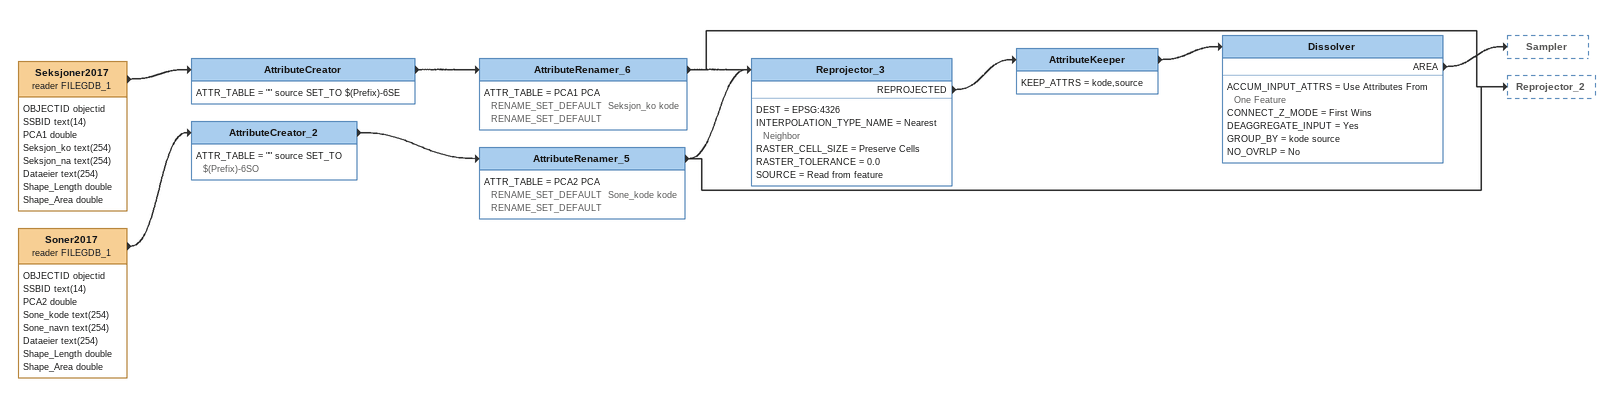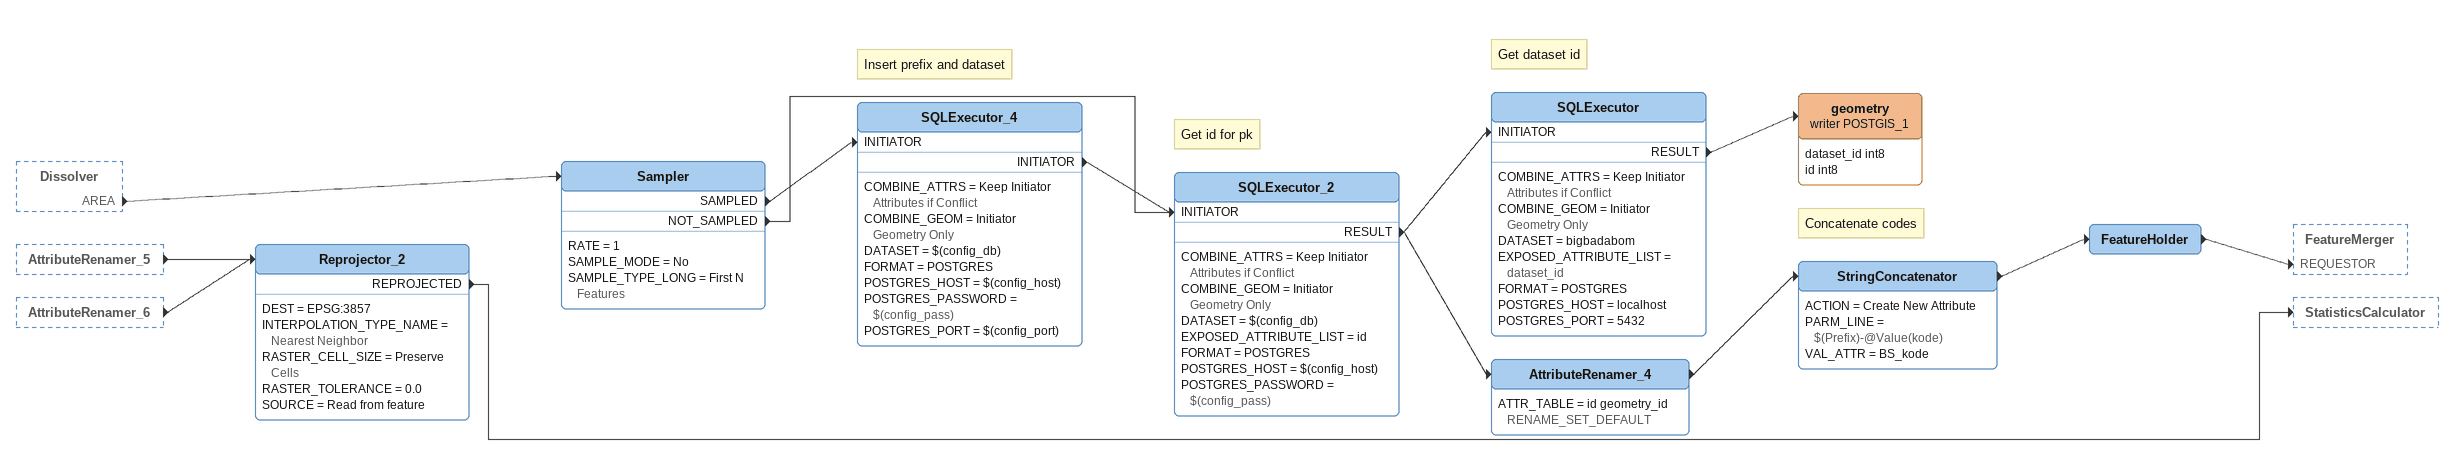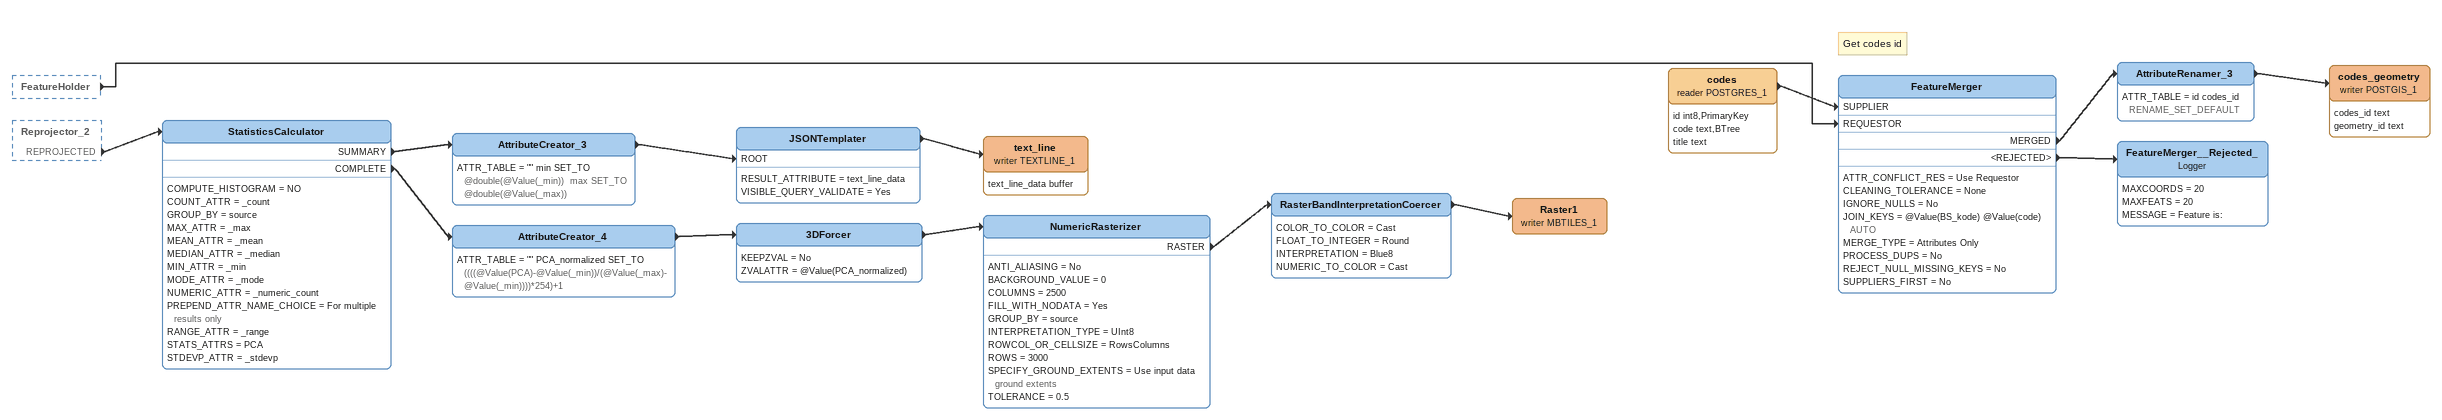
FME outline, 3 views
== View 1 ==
Seksjoner2017 (reader FILEGDB_1)
    attributes: OBJECTID objectid, SSBID text(14), PCA1 double, Seksjon_ko text(254), Seksjon_na text(254), Dataeier text(254), Shape_Length double, Shape_Area double
    -> AttributeCreator
AttributeCreator
    ATTR_TABLE = "" source SET_TO $(Prefix)-6SE
    -> AttributeRenamer_6
AttributeRenamer_6
    ATTR_TABLE = PCA1 PCA RENAME_SET_DEFAULT  Seksjon_ko kode RENAME_SET_DEFAULT
    -> Reprojector_2
    -> Reprojector_3
Soner2017 (reader FILEGDB_1)
    attributes: OBJECTID objectid, SSBID text(14), PCA2 double, Sone_kode text(254), Sone_navn text(254), Dataeier text(254), Shape_Length double, Shape_Area double
    -> AttributeCreator_2
AttributeCreator_2
    ATTR_TABLE = "" source SET_TO $(Prefix)-6SO
    -> AttributeRenamer_5
AttributeRenamer_5
    ATTR_TABLE = PCA2 PCA RENAME_SET_DEFAULT  Sone_kode kode RENAME_SET_DEFAULT
    -> Reprojector_2
    -> Reprojector_3
Reprojector_3
    DEST = EPSG:4326
    INTERPOLATION_TYPE_NAME = Nearest Neighbor
    RASTER_CELL_SIZE = Preserve Cells
    RASTER_TOLERANCE = 0.0
    SOURCE = Read from feature
    REPROJECTED -> AttributeKeeper
AttributeKeeper
    KEEP_ATTRS = kode,source
    -> Dissolver
Dissolver
    ACCUM_INPUT_ATTRS = Use Attributes From One Feature
    CONNECT_Z_MODE = First Wins
    DEAGGREGATE_INPUT = Yes
    GROUP_BY = kode source
    NO_OVRLP = No
    AREA -> Sampler

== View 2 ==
Dissolver [outside]
    AREA -> Sampler
AttributeRenamer_5 [outside]
    -> Reprojector_2
AttributeRenamer_6 [outside]
    -> Reprojector_2
Sampler
    RATE = 1
    SAMPLE_MODE = No
    SAMPLE_TYPE_LONG = First N Features
    SAMPLED -> SQLExecutor_4 [INITIATOR]
    NOT_SAMPLED -> SQLExecutor_2 [INITIATOR]
Note: Insert prefix and dataset
SQLExecutor_4
    COMBINE_ATTRS = Keep Initiator Attributes if Conflict
    COMBINE_GEOM = Initiator Geometry Only
    DATASET = $(config_db)
    FORMAT = POSTGRES
    POSTGRES_HOST = $(config_host)
    POSTGRES_PASSWORD = $(config_pass)
    POSTGRES_PORT = $(config_port)
    INITIATOR -> SQLExecutor_2 [INITIATOR]
Note: Get id for pk
SQLExecutor_2
    COMBINE_ATTRS = Keep Initiator Attributes if Conflict
    COMBINE_GEOM = Initiator Geometry Only
    DATASET = $(config_db)
    EXPOSED_ATTRIBUTE_LIST = id
    FORMAT = POSTGRES
    POSTGRES_HOST = $(config_host)
    POSTGRES_PASSWORD = $(config_pass)
    RESULT -> SQLExecutor [INITIATOR]
    RESULT -> AttributeRenamer_4
Note: Get dataset id
SQLExecutor
    COMBINE_ATTRS = Keep Initiator Attributes if Conflict
    COMBINE_GEOM = Initiator Geometry Only
    DATASET = bigbadabom
    EXPOSED_ATTRIBUTE_LIST = dataset_id
    FORMAT = POSTGRES
    POSTGRES_HOST = localhost
    POSTGRES_PORT = 5432
    RESULT -> geometry (writer POSTGIS_1)
geometry (writer POSTGIS_1)
    attributes: dataset_id int8, id int8
AttributeRenamer_4
    ATTR_TABLE = id geometry_id RENAME_SET_DEFAULT
    -> StringConcatenator
Note: Concatenate codes
StringConcatenator
    ACTION = Create New Attribute
    PARM_LINE = $(Prefix)-@Value(kode)
    VAL_ATTR = BS_kode
    -> FeatureHolder
FeatureHolder
    -> FeatureMerger [REQUESTOR]
Reprojector_2
    DEST = EPSG:3857
    INTERPOLATION_TYPE_NAME = Nearest Neighbor
    RASTER_CELL_SIZE = Preserve Cells
    RASTER_TOLERANCE = 0.0
    SOURCE = Read from feature
    REPROJECTED -> StatisticsCalculator

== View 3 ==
FeatureHolder [outside]
    -> FeatureMerger [REQUESTOR]
Reprojector_2 [outside]
    REPROJECTED -> StatisticsCalculator
StatisticsCalculator
    COMPUTE_HISTOGRAM = NO
    COUNT_ATTR = _count
    GROUP_BY = source
    MAX_ATTR = _max
    MEAN_ATTR = _mean
    MEDIAN_ATTR = _median
    MIN_ATTR = _min
    MODE_ATTR = _mode
    NUMERIC_ATTR = _numeric_count
    PREPEND_ATTR_NAME_CHOICE = For multiple results only
    RANGE_ATTR = _range
    STATS_ATTRS = PCA
    STDEVP_ATTR = _stdevp
    SUMMARY -> AttributeCreator_3
    COMPLETE -> AttributeCreator_4
AttributeCreator_3
    ATTR_TABLE = "" min SET_TO @double(@Value(_min))  max SET_TO @double(@Value(_max))
    -> JSONTemplater [ROOT]
JSONTemplater
    RESULT_ATTRIBUTE = text_line_data
    VISIBLE_QUERY_VALIDATE = Yes
    -> text_line (writer TEXTLINE_1)
text_line (writer TEXTLINE_1)
    attributes: text_line_data buffer
AttributeCreator_4
    ATTR_TABLE = "" PCA_normalized SET_TO ((((@Value(PCA)-@Value(_min))/(@Value(_max)-@Value(_min))))*254)+1
    -> 3DForcer
3DForcer
    KEEPZVAL = No
    ZVALATTR = @Value(PCA_normalized)
    -> NumericRasterizer
NumericRasterizer
    ANTI_ALIASING = No
    BACKGROUND_VALUE = 0
    COLUMNS = 2500
    FILL_WITH_NODATA = Yes
    GROUP_BY = source
    INTERPRETATION_TYPE = UInt8
    ROWCOL_OR_CELLSIZE = RowsColumns
    ROWS = 3000
    SPECIFY_GROUND_EXTENTS = Use input data ground extents
    TOLERANCE = 0.5
    RASTER -> RasterBandInterpretationCoercer
RasterBandInterpretationCoercer
    COLOR_TO_COLOR = Cast
    FLOAT_TO_INTEGER = Round
    INTERPRETATION = Blue8
    NUMERIC_TO_COLOR = Cast
    -> Raster1 (writer MBTILES_1)
Raster1 (writer MBTILES_1)
codes (reader POSTGRES_1)
    attributes: id int8,PrimaryKey, code text,BTree, title text
    -> FeatureMerger [SUPPLIER]
Note: Get codes id
FeatureMerger
    ATTR_CONFLICT_RES = Use Requestor
    CLEANING_TOLERANCE = None
    IGNORE_NULLS = No
    JOIN_KEYS = @Value(BS_kode) @Value(code) AUTO
    MERGE_TYPE = Attributes Only
    PROCESS_DUPS = No
    REJECT_NULL_MISSING_KEYS = No
    SUPPLIERS_FIRST = No
    MERGED -> AttributeRenamer_3
    <REJECTED> -> FeatureMerger__Rejected_
AttributeRenamer_3
    ATTR_TABLE = id codes_id RENAME_SET_DEFAULT
    -> codes_geometry (writer POSTGIS_1)
codes_geometry (writer POSTGIS_1)
    attributes: codes_id text, geometry_id text
FeatureMerger__Rejected_: Logger
    MAXCOORDS = 20
    MAXFEATS = 20
    MESSAGE = Feature is:
